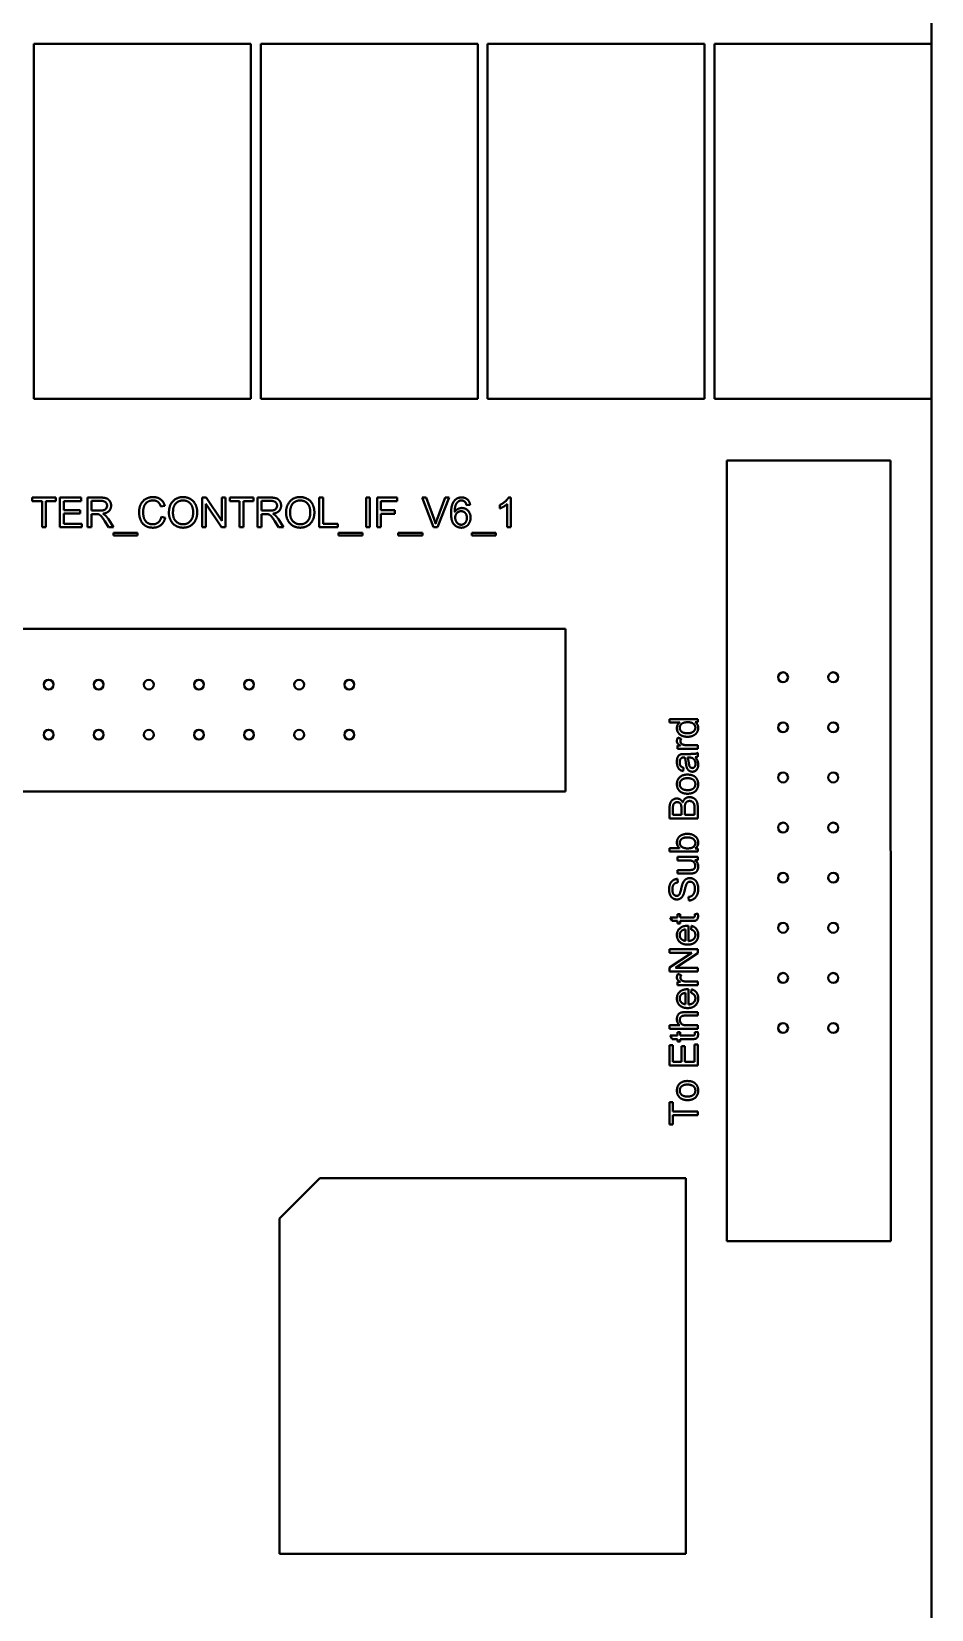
# Model space of a CAD drawing. Header units: millimetres. Extents: x 0 to 5887, y 0 to 4158.
# Drawn here: x 982.7 to 1028.3, y 3111 to 3191 of the extents above; entities that cross this region are included whole.
import ezdxf

# ---------------------------------------------------------------- set-up
doc = ezdxf.new("R2010")
doc.units = ezdxf.units.MM
doc.header["$LTSCALE"] = 7
doc.layers.add('가시적인 것(ISO)', color=3, linetype='Continuous', lineweight=40)

msp = doc.modelspace()

# ---------------------------------------------------------------- linework, layer by layer
at = {"layer": '가시적인 것(ISO)'}
for p, q in [((1028.2836, 3017.1419), (1028.2836, 3197.8283)), ((982.7837, 3190.3921), (982.7837, 3172.3924)), ((993.7835, 3190.3921), (982.7837, 3190.3921)), ((993.7835, 3172.3924), (993.7835, 3190.3921)), ((994.2837, 3190.3921), (994.2837, 3172.3924)), ((1005.2835, 3190.3921), (994.2837, 3190.3921)), ((1005.2835, 3172.3924), (1005.2835, 3190.3921)), ((1005.7837, 3190.3921), (1005.7837, 3172.3924)), ((1016.7835, 3190.3921), (1005.7837, 3190.3921)), ((1016.7835, 3172.3924), (1016.7835, 3190.3921)), ((1017.2837, 3190.3921), (1017.2837, 3172.3924)), ((1028.2835, 3190.3921), (1017.2837, 3190.3921)), ((1028.2835, 3172.3924), (1028.2835, 3190.3921)), ((982.7837, 3172.3924), (993.7835, 3172.3924)), ((994.2837, 3172.3924), (1005.2835, 3172.3924)), ((1005.7837, 3172.3924), (1016.7835, 3172.3924)), ((1017.2837, 3172.3924), (1028.2835, 3172.3924)), ((1017.9087, 3169.2754), (1017.9061, 3164.0007)), ((1026.2009, 3169.2754), (1017.9087, 3169.2754)), ((1026.2246, 3129.7073), (1026.2009, 3169.2754)), ((982.7074, 3167.3923), (983.8964, 3167.3923)), ((982.7074, 3167.2151), (982.7074, 3167.3923)), ((983.2013, 3167.2151), (982.7074, 3167.2151)), ((983.2013, 3165.8923), (983.2013, 3167.2151)), ((983.4002, 3167.2151), (983.4002, 3165.8923)), ((983.8964, 3167.2151), (983.4002, 3167.2151)), ((983.8964, 3167.3923), (983.8964, 3167.2151)), ((984.1045, 3165.8923), (984.1045, 3167.3923)), ((984.1045, 3167.3923), (985.1906, 3167.3923)), ((984.3035, 3167.2151), (984.3035, 3166.7566)), ((985.1906, 3167.2151), (984.3035, 3167.2151)), ((985.1906, 3167.3923), (985.1906, 3167.2151)), ((985.5016, 3165.8923), (985.5016, 3167.3923)), ((985.5016, 3167.3923), (986.167, 3167.3923)), ((985.7006, 3167.2265), (986.175, 3167.2265)), ((985.7006, 3166.7304), (985.7006, 3167.2265)), ((991.3198, 3165.8923), (991.3198, 3167.3923)), ((991.3198, 3167.3923), (991.5233, 3167.3923)), ((991.5233, 3167.3923), (992.3122, 3166.2147)), ((992.3122, 3167.3923), (992.502, 3167.3923)), ((992.3122, 3166.2147), (992.3122, 3167.3923)), ((992.502, 3167.3923), (992.502, 3165.8923)), ((992.7227, 3167.3923), (993.9117, 3167.3923)), ((992.7227, 3167.2151), (992.7227, 3167.3923)), ((993.2166, 3167.2151), (992.7227, 3167.2151)), ((993.2166, 3165.8923), (993.2166, 3167.2151)), ((993.4155, 3167.2151), (993.4155, 3165.8923)), ((993.9117, 3167.2151), (993.4155, 3167.2151)), ((993.9117, 3167.3923), (993.9117, 3167.2151)), ((994.1186, 3165.8923), (994.1186, 3167.3923)), ((994.1186, 3167.3923), (994.784, 3167.3923)), ((994.3176, 3167.2265), (994.792, 3167.2265)), ((994.3176, 3166.7304), (994.3176, 3167.2265)), ((997.2512, 3165.8923), (997.2512, 3167.3923)), ((997.2512, 3167.3923), (997.4502, 3167.3923)), ((997.4502, 3167.3923), (997.4502, 3166.0695)), ((999.6236, 3165.8923), (999.6236, 3167.3923)), ((999.6236, 3167.3923), (999.8225, 3167.3923)), ((999.8225, 3167.3923), (999.8225, 3165.8923)), ((1000.1815, 3165.8923), (1000.1815, 3167.3923)), ((1000.1815, 3167.3923), (1001.1945, 3167.3923)), ((1000.3804, 3167.2151), (1000.3804, 3166.7509)), ((1001.1945, 3167.2151), (1000.3804, 3167.2151)), ((1001.1945, 3167.3923), (1001.1945, 3167.2151)), ((1003.0443, 3165.8923), (1002.4647, 3167.3923)), ((1002.4647, 3167.3923), (1002.6796, 3167.3923)), ((1002.6796, 3167.3923), (1003.0695, 3166.3028)), ((1003.2284, 3166.3028), (1003.6342, 3167.3923)), ((1003.8366, 3167.3923), (1003.249, 3165.8923)), ((1003.6342, 3167.3923), (1003.8366, 3167.3923)), ((1006.8446, 3167.398), (1006.9635, 3167.398)), ((1006.9635, 3167.398), (1006.9635, 3165.8923)), ((984.3035, 3166.7566), (985.1346, 3166.7566)), ((984.3035, 3166.5794), (984.3035, 3166.0695)), ((985.1346, 3166.5794), (984.3035, 3166.5794)), ((985.1346, 3166.7566), (985.1346, 3166.5794)), ((986.127, 3166.7304), (985.7006, 3166.7304)), ((985.7006, 3166.5589), (985.7006, 3165.8923)), ((985.9304, 3166.5589), (985.7006, 3166.5589)), ((989.4208, 3166.9819), (989.2253, 3166.935)), ((989.247, 3166.4194), (989.446, 3166.3691)), ((991.5096, 3167.0699), (991.5096, 3165.8923)), ((992.2985, 3165.8923), (991.5096, 3167.0699)), ((994.744, 3166.7304), (994.3176, 3166.7304)), ((994.3176, 3166.5589), (994.3176, 3165.8923)), ((994.5474, 3166.5589), (994.3176, 3166.5589)), ((1000.3804, 3166.7509), (1001.0847, 3166.7509)), ((1000.3804, 3166.5737), (1000.3804, 3165.8923)), ((1001.0847, 3166.5737), (1000.3804, 3166.5737)), ((1001.0847, 3166.7509), (1001.0847, 3166.5737)), ((1004.8976, 3167.0242), (1004.7147, 3167.0093)), ((1006.4113, 3166.8435), (1006.4113, 3167.0219)), ((1006.7794, 3165.8923), (1006.7794, 3167.0653)), ((983.4002, 3165.8923), (983.2013, 3165.8923)), ((985.2249, 3165.8923), (984.1045, 3165.8923)), ((984.3035, 3166.0695), (985.2249, 3166.0695)), ((985.2249, 3166.0695), (985.2249, 3165.8923)), ((985.7006, 3165.8923), (985.5016, 3165.8923)), ((986.574, 3165.8923), (986.3751, 3166.2044)), ((986.5626, 3166.3005), (986.8221, 3165.8923)), ((986.8221, 3165.8923), (986.574, 3165.8923)), ((986.8187, 3165.4762), (986.8187, 3165.6088)), ((986.8187, 3165.6088), (988.0397, 3165.6088)), ((988.0397, 3165.6088), (988.0397, 3165.4762)), ((991.5096, 3165.8923), (991.3198, 3165.8923)), ((992.502, 3165.8923), (992.2985, 3165.8923)), ((993.4155, 3165.8923), (993.2166, 3165.8923)), ((994.3176, 3165.8923), (994.1186, 3165.8923)), ((995.191, 3165.8923), (994.9921, 3166.2044)), ((995.1796, 3166.3005), (995.4391, 3165.8923)), ((995.4391, 3165.8923), (995.191, 3165.8923)), ((998.1887, 3165.8923), (997.2512, 3165.8923)), ((997.4502, 3166.0695), (998.1887, 3166.0695)), ((998.1887, 3166.0695), (998.1887, 3165.8923)), ((998.231, 3165.4762), (998.231, 3165.6088)), ((998.231, 3165.6088), (999.4521, 3165.6088)), ((999.4521, 3165.6088), (999.4521, 3165.4762)), ((999.8225, 3165.8923), (999.6236, 3165.8923)), ((1000.3804, 3165.8923), (1000.1815, 3165.8923)), ((1001.2585, 3165.4762), (1001.2585, 3165.6088)), ((1001.2585, 3165.6088), (1002.4795, 3165.6088)), ((1002.4795, 3165.6088), (1002.4795, 3165.4762)), ((1003.249, 3165.8923), (1003.0443, 3165.8923)), ((1004.9868, 3165.4762), (1004.9868, 3165.6088)), ((1004.9868, 3165.6088), (1006.2078, 3165.6088)), ((1006.2078, 3165.6088), (1006.2078, 3165.4762)), ((1006.9635, 3165.8923), (1006.7794, 3165.8923)), ((988.0397, 3165.4762), (986.8187, 3165.4762)), ((999.4521, 3165.4762), (998.231, 3165.4762)), ((1002.4795, 3165.4762), (1001.2585, 3165.4762)), ((1006.2078, 3165.4762), (1004.9868, 3165.4762)), ((1017.9061, 3164.0007), (1017.9061, 3129.7073)), ((1009.7333, 3160.7444), (957.3276, 3160.7444)), ((1009.7354, 3152.7561), (1009.7333, 3160.7444)), ((1015.0098, 3156.166), (1016.4385, 3156.166)), ((1015.0098, 3155.9906), (1015.0098, 3156.166)), ((1016.4385, 3156.166), (1016.4385, 3156.0037)), ((1015.5216, 3155.9906), (1015.0098, 3155.9906)), ((1015.4356, 3155.2273), (1015.5989, 3155.1663)), ((1016.4385, 3156.0037), (1016.3079, 3156.0037)), ((1015.4029, 3154.8233), (1015.5597, 3154.8233)), ((1015.4029, 3154.6654), (1015.4029, 3154.8233)), ((1016.4385, 3154.6654), (1015.4029, 3154.6654)), ((1015.8962, 3154.8407), (1016.4385, 3154.8407)), ((1016.4385, 3154.8407), (1016.4385, 3154.6654)), ((1016.4385, 3154.4508), (1016.4385, 3154.2679)), ((1015.722, 3153.7005), (1015.6991, 3153.5284)), ((1015.771, 3154.3953), (1016.0051, 3154.3953)), ((1015.9191, 3154.2189), (1015.9833, 3154.2178)), ((957.3276, 3152.4894), (1009.7354, 3152.4894)), ((1009.7354, 3152.4894), (1009.7354, 3152.7561)), ((1015.0098, 3151.1305), (1015.0098, 3151.6663)), ((1015.1786, 3151.32), (1015.1786, 3151.6053)), ((1015.6098, 3151.32), (1015.1786, 3151.32)), ((1015.6098, 3151.6282), (1015.6098, 3151.32)), ((1015.7786, 3151.32), (1015.7786, 3151.6499)), ((1016.2697, 3151.32), (1015.7786, 3151.32)), ((1016.2697, 3151.6761), (1016.2697, 3151.32)), ((1016.4385, 3151.675), (1016.4385, 3151.1305)), ((1016.4385, 3151.1305), (1015.0098, 3151.1305)), ((1015.0098, 3149.6266), (1015.5194, 3149.6266)), ((1015.0098, 3149.4513), (1015.0098, 3149.6266)), ((1016.3089, 3149.6135), (1016.4385, 3149.6135)), ((1016.4385, 3149.6135), (1016.4385, 3149.4513)), ((1016.4385, 3149.4513), (1015.0098, 3149.4513)), ((1015.4029, 3149.1769), (1016.4385, 3149.1769)), ((1015.4029, 3149.0015), (1015.4029, 3149.1769)), ((1015.9572, 3149.0015), (1015.4029, 3149.0015)), ((1016.4385, 3149.02), (1016.2861, 3149.02)), ((1016.4385, 3149.1769), (1016.4385, 3149.02)), ((1015.4029, 3148.5137), (1015.9768, 3148.5137)), ((1015.4029, 3148.3383), (1015.4029, 3148.5137)), ((1016.0443, 3148.3383), (1015.4029, 3148.3383)), ((1015.4116, 3148.0639), (1015.4258, 3147.8831)), ((1015.979, 3146.9684), (1015.9637, 3147.147)), ((1015.0414, 3146.1092), (1015.4029, 3146.1092)), ((1015.147, 3145.9339), (1015.0414, 3146.1092)), ((1015.4029, 3145.9339), (1015.147, 3145.9339)), ((1015.4029, 3146.2845), (1015.539, 3146.2845)), ((1015.4029, 3146.1092), (1015.4029, 3146.2845)), ((1015.4029, 3145.8043), (1015.4029, 3145.9339)), ((1015.539, 3145.8043), (1015.4029, 3145.8043)), ((1015.539, 3146.2845), (1015.539, 3146.1092)), ((1015.539, 3146.1092), (1016.1456, 3146.1092)), ((1015.539, 3145.9339), (1015.539, 3145.8043)), ((1016.1358, 3145.9339), (1015.539, 3145.9339)), ((1015.9659, 3145.6867), (1015.9659, 3144.9146)), ((1016.1042, 3145.5004), (1016.1271, 3145.6823)), ((1016.2817, 3146.2845), (1016.4374, 3146.3096)), ((1015.8222, 3145.5026), (1015.8222, 3144.9244)), ((1015.0098, 3144.4975), (1016.4385, 3144.4975)), ((1015.0098, 3144.3167), (1015.0098, 3144.4975)), ((1016.1314, 3144.3167), (1015.0098, 3144.3167)), ((1015.0098, 3143.5653), (1016.1314, 3144.3167)), ((1016.4385, 3144.3036), (1015.3169, 3143.5522)), ((1016.4385, 3144.4975), (1016.4385, 3144.3036)), ((1015.0098, 3143.3715), (1015.0098, 3143.5653)), ((1016.4385, 3143.3715), (1015.0098, 3143.3715)), ((1015.3169, 3143.5522), (1016.4385, 3143.5522)), ((1015.4356, 3143.2462), (1015.5989, 3143.1853)), ((1016.4385, 3143.5522), (1016.4385, 3143.3715)), ((1015.4029, 3142.8422), (1015.5597, 3142.8422)), ((1015.4029, 3142.6843), (1015.4029, 3142.8422)), ((1016.4385, 3142.6843), (1015.4029, 3142.6843)), ((1015.8962, 3142.8597), (1016.4385, 3142.8597)), ((1015.9659, 3142.4709), (1015.9659, 3141.6988)), ((1016.1042, 3142.2847), (1016.1271, 3142.4665)), ((1016.4385, 3142.8597), (1016.4385, 3142.6843)), ((1015.8222, 3142.2868), (1015.8222, 3141.7086)), ((1015.783, 3141.31), (1016.4385, 3141.31)), ((1016.4385, 3141.1347), (1015.783, 3141.1347)), ((1016.4385, 3141.31), (1016.4385, 3141.1347)), ((1015.0098, 3140.6425), (1015.5227, 3140.6425)), ((1015.0098, 3140.4671), (1015.0098, 3140.6425)), ((1016.4385, 3140.4671), (1015.0098, 3140.4671)), ((1015.0414, 3140.1198), (1015.4029, 3140.1198)), ((1015.147, 3139.9444), (1015.0414, 3140.1198)), ((1015.4029, 3140.2951), (1015.539, 3140.2951)), ((1015.4029, 3140.1198), (1015.4029, 3140.2951)), ((1015.539, 3140.2951), (1015.539, 3140.1198)), ((1015.539, 3140.1198), (1016.1456, 3140.1198)), ((1015.8723, 3140.6425), (1016.4385, 3140.6425)), ((1016.2817, 3140.2951), (1016.4374, 3140.3201)), ((1016.4385, 3140.6425), (1016.4385, 3140.4671)), ((1015.0098, 3139.6417), (1015.1786, 3139.6417)), ((1015.0098, 3138.6072), (1015.0098, 3139.6417)), ((1015.4029, 3139.9444), (1015.147, 3139.9444)), ((1015.1786, 3139.6417), (1015.1786, 3138.7966)), ((1015.4029, 3139.8148), (1015.4029, 3139.9444)), ((1015.539, 3139.8148), (1015.4029, 3139.8148)), ((1015.539, 3139.9444), (1015.539, 3139.8148)), ((1016.1358, 3139.9444), (1015.539, 3139.9444)), ((1015.6153, 3139.5883), (1015.7841, 3139.5883)), ((1015.6153, 3138.7966), (1015.6153, 3139.5883)), ((1015.7841, 3139.5883), (1015.7841, 3138.7966)), ((1016.2697, 3139.6744), (1016.4385, 3139.6744)), ((1016.2697, 3138.7966), (1016.2697, 3139.6744)), ((1016.4385, 3139.6744), (1016.4385, 3138.6072)), ((1016.4385, 3138.6072), (1015.0098, 3138.6072)), ((1015.1786, 3138.7966), (1015.6153, 3138.7966)), ((1015.7841, 3138.7966), (1016.2697, 3138.7966)), ((1015.0098, 3136.745), (1015.1786, 3136.745)), ((1015.0098, 3135.6124), (1015.0098, 3136.745)), ((1015.1786, 3136.745), (1015.1786, 3136.2724)), ((1015.1786, 3136.2724), (1016.4385, 3136.2724)), ((1016.4385, 3136.0829), (1015.1786, 3136.0829)), ((1015.1786, 3136.0829), (1015.1786, 3135.6124)), ((1016.4385, 3136.2724), (1016.4385, 3136.0829)), ((1015.1786, 3135.6124), (1015.0098, 3135.6124)), ((997.2837, 3132.897), (995.2339, 3130.8472)), ((1015.8333, 3132.8919), (997.2837, 3132.897)), ((1015.8333, 3113.8474), (1015.8333, 3132.8919)), ((995.2339, 3130.8472), (995.2339, 3113.8474)), ((1017.9061, 3129.7073), (1026.2246, 3129.7073)), ((995.2339, 3113.8474), (1015.8333, 3113.8474))]:
    msp.add_line(p, q, dxfattribs=at)
for centre in [(1020.7636, 3158.2857), (1023.3036, 3158.2857), (983.5336, 3157.9123), (986.0736, 3157.9123), (988.6136, 3157.9123), (991.1536, 3157.9123), (993.6936, 3157.9123), (996.2336, 3157.9123), (998.7736, 3157.9123), (983.5336, 3155.3723), (986.0736, 3155.3723), (988.6136, 3155.3723), (991.1536, 3155.3723), (993.6936, 3155.3723), (996.2336, 3155.3723), (998.7736, 3155.3723), (1020.7636, 3155.7457), (1023.3036, 3155.7457), (1020.7636, 3153.2057), (1023.3036, 3153.2057), (1020.7636, 3150.6657), (1023.3036, 3150.6657), (1020.7636, 3148.1257), (1023.3036, 3148.1257), (1020.7636, 3145.5857), (1023.3036, 3145.5857), (1020.7636, 3143.0457), (1023.3036, 3143.0457), (1020.7636, 3140.5057), (1023.3036, 3140.5057)]:
    msp.add_circle(centre, 0.2499, dxfattribs=at)
for points in [[(986.167, 3167.3923), (986.3671, 3167.3923), (986.5763, 3167.3111), (986.7009, 3167.1065), (986.7009, 3166.983)], [(986.175, 3167.2265), (986.3419, 3167.2265), (986.4963, 3167.0893), (986.4963, 3166.983)], [(988.1198, 3166.6538), (988.1198, 3166.8881), (988.2993, 3167.238), (988.6297, 3167.4186), (988.8286, 3167.4186)], [(988.824, 3167.2483), (988.6514, 3167.2483), (988.4182, 3167.0825), (988.3244, 3166.8035), (988.3244, 3166.6549)], [(989.2253, 3166.935), (989.1727, 3167.0985), (988.9749, 3167.2483), (988.824, 3167.2483)], [(988.8286, 3167.4186), (989.0538, 3167.4186), (989.3602, 3167.1888), (989.4208, 3166.9819)], [(989.6312, 3166.6229), (989.6312, 3166.9967), (990.0325, 3167.4186), (990.3492, 3167.4186)], [(989.8358, 3166.6206), (989.8358, 3166.959), (990.14, 3167.2483), (990.3503, 3167.2483)], [(990.3492, 3167.4186), (990.5573, 3167.4186), (990.8911, 3167.2197), (991.066, 3166.8653), (991.066, 3166.64)], [(990.3503, 3167.2483), (990.499, 3167.2483), (990.7379, 3167.0985), (990.8614, 3166.8252), (990.8614, 3166.6423)], [(994.784, 3167.3923), (994.9841, 3167.3923), (995.1933, 3167.3111), (995.3179, 3167.1065), (995.3179, 3166.983)], [(994.792, 3167.2265), (994.9589, 3167.2265), (995.1133, 3167.0893), (995.1133, 3166.983)], [(995.5695, 3166.6229), (995.5695, 3166.9967), (995.9708, 3167.4186), (996.2874, 3167.4186)], [(995.7741, 3166.6206), (995.7741, 3166.959), (996.0782, 3167.2483), (996.2886, 3167.2483)], [(996.2874, 3167.4186), (996.4955, 3167.4186), (996.8294, 3167.2197), (997.0043, 3166.8653), (997.0043, 3166.64)], [(996.2886, 3167.2483), (996.4372, 3167.2483), (996.6762, 3167.0985), (996.7996, 3166.8252), (996.7996, 3166.6423)], [(1003.9326, 3166.5943), (1003.9326, 3167.0288), (1004.0938, 3167.2265)], [(1004.0938, 3167.2265), (1004.2333, 3167.398), (1004.4711, 3167.398)], [(1004.4597, 3167.2471), (1004.3717, 3167.2471), (1004.3054, 3167.198)], [(1004.6449, 3167.1682), (1004.5695, 3167.2471), (1004.4597, 3167.2471)], [(1004.4711, 3167.398), (1004.6483, 3167.398), (1004.8747, 3167.1991), (1004.8976, 3167.0242)], [(1006.4113, 3167.0219), (1006.5656, 3167.0939), (1006.7966, 3167.3009), (1006.8446, 3167.398)], [(986.0413, 3166.552), (986.007, 3166.5589), (985.9304, 3166.5589)], [(986.3751, 3166.2044), (986.2882, 3166.3393), (986.1762, 3166.4823), (986.087, 3166.5406), (986.0413, 3166.552)], [(986.4963, 3166.983), (986.4963, 3166.911), (986.4163, 3166.7864), (986.2631, 3166.7304), (986.127, 3166.7304)], [(986.7009, 3166.983), (986.7009, 3166.823), (986.494, 3166.6046), (986.2791, 3166.5749)], [(986.2791, 3166.5749), (986.3568, 3166.5371), (986.398, 3166.5006)], [(986.398, 3166.5006), (986.4849, 3166.4205), (986.5626, 3166.3005)], [(988.8252, 3165.8672), (988.5828, 3165.8672), (988.2787, 3166.065), (988.1198, 3166.4388), (988.1198, 3166.6538)], [(988.3244, 3166.6549), (988.3244, 3166.464), (988.4365, 3166.1781), (988.6708, 3166.0375), (988.808, 3166.0375)], [(988.808, 3166.0375), (988.9749, 3166.0375), (989.2059, 3166.2296), (989.247, 3166.4194)], [(990.3492, 3165.8672), (990.1365, 3165.8672), (989.8027, 3166.0718), (989.6312, 3166.4251), (989.6312, 3166.6229)], [(990.348, 3166.0375), (990.1274, 3166.0375), (989.8358, 3166.3496), (989.8358, 3166.6206)], [(990.8614, 3166.6423), (990.8614, 3166.3519), (990.5721, 3166.0375), (990.348, 3166.0375)], [(991.066, 3166.64), (991.066, 3166.4125), (990.882, 3166.0524), (990.5435, 3165.8672), (990.3492, 3165.8672)], [(994.6583, 3166.552), (994.624, 3166.5589), (994.5474, 3166.5589)], [(994.9921, 3166.2044), (994.9052, 3166.3393), (994.7932, 3166.4823), (994.704, 3166.5406), (994.6583, 3166.552)], [(995.1133, 3166.983), (995.1133, 3166.911), (995.0333, 3166.7864), (994.8801, 3166.7304), (994.744, 3166.7304)], [(995.3179, 3166.983), (995.3179, 3166.823), (995.111, 3166.6046), (994.8961, 3166.5749)], [(994.8961, 3166.5749), (994.9738, 3166.5371), (995.015, 3166.5006)], [(995.015, 3166.5006), (995.1019, 3166.4205), (995.1796, 3166.3005)], [(996.2874, 3165.8672), (996.0748, 3165.8672), (995.741, 3166.0718), (995.5695, 3166.4251), (995.5695, 3166.6229)], [(996.2863, 3166.0375), (996.0656, 3166.0375), (995.7741, 3166.3496), (995.7741, 3166.6206)], [(996.7996, 3166.6423), (996.7996, 3166.3519), (996.5104, 3166.0375), (996.2863, 3166.0375)], [(997.0043, 3166.64), (997.0043, 3166.4125), (996.8202, 3166.0524), (996.4818, 3165.8672), (996.2874, 3165.8672)], [(1004.454, 3165.8672), (1004.223, 3165.8672), (1003.9326, 3166.2056), (1003.9326, 3166.5943)], [(1004.3054, 3167.198), (1004.2185, 3167.1351), (1004.1179, 3166.8904), (1004.1156, 3166.6652)], [(1004.1156, 3166.6652), (1004.1819, 3166.7669), (1004.3751, 3166.8653), (1004.4803, 3166.8653)], [(1004.1442, 3166.3782), (1004.1442, 3166.5234), (1004.3179, 3166.7029), (1004.4426, 3166.7029)], [(1004.4426, 3166.7029), (1004.5695, 3166.7029), (1004.7341, 3166.5234), (1004.7341, 3166.3679)], [(1004.4803, 3166.8653), (1004.6644, 3166.8653), (1004.9239, 3166.5943), (1004.9239, 3166.3794)], [(1004.7147, 3167.0093), (1004.6895, 3167.1179), (1004.6449, 3167.1682)], [(1006.7794, 3167.0653), (1006.7131, 3167.0025), (1006.497, 3166.8756), (1006.4113, 3166.8435)], [(989.446, 3166.3691), (989.3831, 3166.1244), (989.0595, 3165.8672), (988.8252, 3165.8672)], [(1003.0695, 3166.3028), (1003.1163, 3166.1724), (1003.1483, 3166.0581)], [(1003.1483, 3166.0581), (1003.1826, 3166.1804), (1003.2284, 3166.3028)], [(1004.4494, 3166.0181), (1004.3694, 3166.0181), (1004.2253, 3166.1095), (1004.1442, 3166.2833), (1004.1442, 3166.3782)], [(1004.7341, 3166.3679), (1004.7341, 3166.2067), (1004.5672, 3166.0181), (1004.4494, 3166.0181)], [(1004.9239, 3166.3794), (1004.9239, 3166.2387), (1004.8015, 3165.9964), (1004.5889, 3165.8672), (1004.454, 3165.8672)], [(1015.38, 3155.7053), (1015.38, 3155.799), (1015.4584, 3155.9449), (1015.5216, 3155.9906)], [(1015.9213, 3155.2686), (1015.7666, 3155.2686), (1015.514, 3155.3721), (1015.38, 3155.5779), (1015.38, 3155.7053)], [(1015.38, 3155.0476), (1015.38, 3155.1358), (1015.4356, 3155.2273)], [(1015.5249, 3155.7238), (1015.5249, 3155.8436), (1015.7242, 3156.007), (1015.9365, 3156.007)], [(1015.9213, 3155.4494), (1015.7165, 3155.4494), (1015.5249, 3155.6062), (1015.5249, 3155.7238)], [(1016.3177, 3155.7315), (1016.3177, 3155.6171), (1016.1205, 3155.4494), (1015.9213, 3155.4494)], [(1016.4614, 3155.714), (1016.4614, 3155.5899), (1016.3253, 3155.383), (1016.0803, 3155.2686), (1015.9213, 3155.2686)], [(1015.9365, 3156.007), (1016.1293, 3156.007), (1016.3177, 3155.8458), (1016.3177, 3155.7315)], [(1016.3079, 3156.0037), (1016.4614, 3155.9057), (1016.4614, 3155.714)], [(1015.5597, 3154.8233), (1015.4497, 3154.8831), (1015.38, 3154.9855), (1015.38, 3155.0476)], [(1015.5989, 3155.1663), (1015.5608, 3155.102), (1015.5608, 3155.0378)], [(1015.5608, 3155.0378), (1015.5608, 3154.9801), (1015.6305, 3154.8897), (1015.6915, 3154.8701)], [(1015.6915, 3154.8701), (1015.7851, 3154.8407), (1015.8962, 3154.8407)], [(1016.0051, 3154.3953), (1016.249, 3154.3953), (1016.3786, 3154.4182), (1016.4385, 3154.4508)], [(1015.38, 3153.9945), (1015.38, 3154.1274), (1015.4421, 3154.2929), (1015.5369, 3154.3713), (1015.6087, 3154.3866)], [(1015.6991, 3153.5284), (1015.5891, 3153.5513), (1015.453, 3153.6591), (1015.38, 3153.8617), (1015.38, 3153.9945)], [(1015.5848, 3154.1688), (1015.5249, 3154.1023), (1015.5249, 3153.9695)], [(1015.5249, 3153.9695), (1015.5249, 3153.8464), (1015.612, 3153.7288), (1015.722, 3153.7005)], [(1015.7361, 3154.2189), (1015.6283, 3154.2189), (1015.5848, 3154.1688)], [(1015.6087, 3154.3866), (1015.6545, 3154.3953), (1015.771, 3154.3953)], [(1015.7819, 3154.2178), (1015.7459, 3154.2189), (1015.7361, 3154.2189)], [(1015.8418, 3153.9052), (1015.8167, 3154.1176), (1015.7819, 3154.2178)], [(1015.869, 3153.7495), (1015.8548, 3153.8007), (1015.8418, 3153.9052)], [(1016.1652, 3153.498), (1016.089, 3153.498), (1015.9637, 3153.5677), (1015.8875, 3153.6787), (1015.869, 3153.7495)], [(1015.9855, 3153.9325), (1015.9583, 3154.123), (1015.9191, 3154.2189)], [(1015.9833, 3154.2178), (1016.0988, 3154.2178), (1016.1587, 3154.1895)], [(1016.1608, 3153.6853), (1016.1151, 3153.6853), (1016.04, 3153.7343), (1016.0008, 3153.8236), (1015.9855, 3153.9325)], [(1016.1587, 3154.1895), (1016.236, 3154.1524), (1016.3242, 3153.9945), (1016.3242, 3153.8933)], [(1016.3242, 3153.8933), (1016.3242, 3153.7909), (1016.2305, 3153.6853), (1016.1608, 3153.6853)], [(1016.4614, 3153.8519), (1016.4614, 3153.6809), (1016.2948, 3153.498), (1016.1652, 3153.498)], [(1016.4385, 3154.2679), (1016.3841, 3154.2406), (1016.3111, 3154.233)], [(1016.3111, 3154.233), (1016.3939, 3154.135), (1016.4614, 3153.9553), (1016.4614, 3153.8519)], [(1015.38, 3152.8674), (1015.38, 3153.0809), (1015.6599, 3153.352), (1015.906, 3153.352)], [(1015.4955, 3152.5429), (1015.38, 3152.6758), (1015.38, 3152.8674)], [(1015.5249, 3152.8674), (1015.5249, 3152.997), (1015.7231, 3153.1713), (1015.9147, 3153.1713)], [(1015.9213, 3152.5636), (1015.722, 3152.5636), (1015.5249, 3152.7368), (1015.5249, 3152.8674)], [(1015.906, 3153.352), (1016.1053, 3153.352), (1016.3351, 3153.2322), (1016.4614, 3153.0036), (1016.4614, 3152.8674)], [(1015.9147, 3153.1713), (1016.1184, 3153.1713), (1016.3177, 3152.9981), (1016.3177, 3152.8674)], [(1016.4614, 3152.8674), (1016.4614, 3152.6507), (1016.1826, 3152.3828), (1015.9202, 3152.3828)], [(1016.3177, 3152.8674), (1016.3177, 3152.7368), (1016.1195, 3152.5636), (1015.9213, 3152.5636)], [(1015.0098, 3151.6663), (1015.0098, 3151.8296), (1015.0969, 3152.0278), (1015.2766, 3152.14), (1015.3757, 3152.14)], [(1015.3757, 3152.14), (1015.4672, 3152.14), (1015.6283, 3152.0409), (1015.6784, 3151.9396)], [(1015.9202, 3152.3828), (1015.6338, 3152.3828), (1015.4955, 3152.5429)], [(1015.6784, 3151.9396), (1015.7165, 3152.0703), (1015.8995, 3152.2097), (1016.0247, 3152.2097)], [(1015.7786, 3151.6499), (1015.7786, 3151.7861), (1015.8265, 3151.9309), (1015.9441, 3152.0148), (1016.0236, 3152.0148)], [(1016.0236, 3152.0148), (1016.0922, 3152.0148), (1016.1968, 3151.9581), (1016.2512, 3151.8699), (1016.2632, 3151.8046)], [(1016.0247, 3152.2097), (1016.1249, 3152.2097), (1016.297, 3152.1247), (1016.3906, 3152.0006), (1016.4385, 3151.8122), (1016.4385, 3151.675)], [(1015.1786, 3151.6053), (1015.1786, 3151.7588), (1015.2189, 3151.8852), (1015.3267, 3151.9538), (1015.3975, 3151.9538)], [(1015.3975, 3151.9538), (1015.4726, 3151.9538), (1015.5717, 3151.8808), (1015.5935, 3151.8089)], [(1015.5935, 3151.8089), (1015.6098, 3151.7545), (1015.6098, 3151.6282)], [(1016.2632, 3151.8046), (1016.2697, 3151.7676), (1016.2697, 3151.6761)], [(1015.38, 3149.9097), (1015.38, 3150.0056), (1015.4574, 3150.1765), (1015.5967, 3150.2865), (1015.7928, 3150.3486), (1015.9049, 3150.3486)], [(1015.5194, 3149.6266), (1015.38, 3149.7377), (1015.38, 3149.9097)], [(1015.5238, 3149.8934), (1015.5238, 3150.0078), (1015.7165, 3150.1678), (1015.9202, 3150.1678)], [(1015.9126, 3149.6114), (1015.7242, 3149.6114), (1015.5238, 3149.7791), (1015.5238, 3149.8934)], [(1015.9049, 3150.3486), (1016.1706, 3150.3486), (1016.4614, 3150.0851), (1016.4614, 3149.901)], [(1016.1826, 3149.6615), (1016.0988, 3149.6114), (1015.9126, 3149.6114)], [(1015.9202, 3150.1678), (1016.1173, 3150.1678), (1016.3177, 3150.0001), (1016.3177, 3149.8858)], [(1016.3177, 3149.8858), (1016.3177, 3149.7442), (1016.1826, 3149.6615)], [(1016.4614, 3149.901), (1016.4614, 3149.7181), (1016.3089, 3149.6135)], [(1016.31, 3148.7271), (1016.31, 3148.8055), (1016.2294, 3148.9438), (1016.0901, 3149.0015), (1015.9572, 3149.0015)], [(1016.2861, 3149.02), (1016.4614, 3148.8992), (1016.4614, 3148.6923)], [(1014.9847, 3147.526), (1014.9847, 3147.6849), (1015.0871, 3147.9278), (1015.2864, 3148.0596), (1015.4116, 3148.0639)], [(1015.686, 3147.8635), (1015.7438, 3147.9877), (1015.9202, 3148.1064), (1016.0345, 3148.1064)], [(1015.9768, 3148.5137), (1016.114, 3148.5137), (1016.1619, 3148.5246)], [(1016.0345, 3148.1064), (1016.1489, 3148.1064), (1016.3503, 3147.9757), (1016.4625, 3147.7307), (1016.4625, 3147.5782)], [(1016.2077, 3148.3492), (1016.1565, 3148.3383), (1016.0443, 3148.3383)], [(1016.1619, 3148.5246), (1016.2316, 3148.5409), (1016.31, 3148.6476), (1016.31, 3148.7271)], [(1016.4614, 3148.6923), (1016.4614, 3148.6008), (1016.3917, 3148.4418), (1016.285, 3148.3645), (1016.2077, 3148.3492)], [(1015.3789, 3147.0218), (1015.27, 3147.0218), (1015.0827, 3147.1448), (1014.9847, 3147.3811), (1014.9847, 3147.526)], [(1015.4258, 3147.8831), (1015.2897, 3147.869), (1015.1514, 3147.6991), (1015.1514, 3147.5336)], [(1015.1514, 3147.5336), (1015.1514, 3147.3615), (1015.2777, 3147.2036), (1015.3659, 3147.2036)], [(1015.3659, 3147.2036), (1015.4432, 3147.2036), (1015.4933, 3147.2592)], [(1015.6893, 3147.2243), (1015.6359, 3147.1219), (1015.477, 3147.0218), (1015.3789, 3147.0218)], [(1015.4933, 3147.2592), (1015.5423, 3147.3147), (1015.6468, 3147.7775), (1015.686, 3147.8635)], [(1015.8494, 3147.7568), (1015.8265, 3147.6991), (1015.7318, 3147.3038), (1015.6893, 3147.2243)], [(1016.0509, 3147.9245), (1015.9833, 3147.9245), (1015.8831, 3147.8472), (1015.8494, 3147.7568)], [(1015.9637, 3147.147), (1016.0715, 3147.1601), (1016.2088, 3147.2526), (1016.2937, 3147.4476), (1016.2937, 3147.5695)], [(1016.4625, 3147.5782), (1016.4625, 3147.3833), (1016.3492, 3147.1219), (1016.1227, 3146.9728), (1015.979, 3146.9684)], [(1016.2937, 3147.5695), (1016.2937, 3147.6773), (1016.2294, 3147.8439), (1016.1173, 3147.9245), (1016.0509, 3147.9245)], [(1015.38, 3145.2173), (1015.38, 3145.4242), (1015.6632, 3145.6877), (1015.9191, 3145.6877)], [(1015.9191, 3145.6877), (1015.9343, 3145.6877), (1015.9659, 3145.6867)], [(1016.1271, 3145.6823), (1016.2861, 3145.6387), (1016.4614, 3145.4068), (1016.4614, 3145.2271)], [(1016.4527, 3146.1767), (1016.4527, 3146.082), (1016.3917, 3145.9763), (1016.2937, 3145.9339), (1016.1358, 3145.9339)], [(1016.1456, 3146.1092), (1016.2207, 3146.1092), (1016.2643, 3146.1277), (1016.2893, 3146.1691), (1016.2893, 3146.2083)], [(1016.2893, 3146.2083), (1016.2893, 3146.2366), (1016.2817, 3146.2845)], [(1016.4374, 3146.3096), (1016.4527, 3146.2355), (1016.4527, 3146.1767)], [(1015.93, 3144.7338), (1015.6686, 3144.7338), (1015.38, 3145.0028), (1015.38, 3145.2173)], [(1015.5238, 3145.2184), (1015.5238, 3145.3523), (1015.6251, 3145.4362)], [(1015.8222, 3144.9244), (1015.686, 3144.9331), (1015.5238, 3145.0975), (1015.5238, 3145.2184)], [(1015.6251, 3145.4362), (1015.6915, 3145.4906), (1015.8222, 3145.5026)], [(1016.4614, 3145.2271), (1016.4614, 3144.9995), (1016.1815, 3144.7338), (1015.93, 3144.7338)], [(1015.9659, 3144.9146), (1016.1369, 3144.9244), (1016.3177, 3145.0975), (1016.3177, 3145.2271)], [(1016.3177, 3145.2271), (1016.3177, 3145.324), (1016.2153, 3145.4602), (1016.1042, 3145.5004)], [(1015.38, 3143.0666), (1015.38, 3143.1548), (1015.4356, 3143.2462)], [(1015.5597, 3142.8422), (1015.4497, 3142.9021), (1015.38, 3143.0045), (1015.38, 3143.0666)], [(1015.38, 3142.0015), (1015.38, 3142.2084), (1015.6632, 3142.472), (1015.9191, 3142.472)], [(1015.5989, 3143.1853), (1015.5608, 3143.121), (1015.5608, 3143.0568)], [(1015.5608, 3143.0568), (1015.5608, 3142.999), (1015.6305, 3142.9087), (1015.6915, 3142.8891)], [(1015.6915, 3142.8891), (1015.7851, 3142.8597), (1015.8962, 3142.8597)], [(1015.9191, 3142.472), (1015.9343, 3142.472), (1015.9659, 3142.4709)], [(1016.1271, 3142.4665), (1016.2861, 3142.423), (1016.4614, 3142.191), (1016.4614, 3142.0113)], [(1015.93, 3141.518), (1015.6686, 3141.518), (1015.38, 3141.787), (1015.38, 3142.0015)], [(1015.5238, 3142.0026), (1015.5238, 3142.1366), (1015.6251, 3142.2204)], [(1015.8222, 3141.7086), (1015.686, 3141.7173), (1015.5238, 3141.8817), (1015.5238, 3142.0026)], [(1015.6251, 3142.2204), (1015.6915, 3142.2749), (1015.8222, 3142.2868)], [(1016.4614, 3142.0113), (1016.4614, 3141.7837), (1016.1815, 3141.518), (1015.93, 3141.518)], [(1015.9659, 3141.6988), (1016.1369, 3141.7086), (1016.3177, 3141.8817), (1016.3177, 3142.0113)], [(1016.3177, 3142.0113), (1016.3177, 3142.1083), (1016.2153, 3142.2444), (1016.1042, 3142.2847)], [(1015.38, 3140.9528), (1015.38, 3141.0672), (1015.4704, 3141.2371), (1015.6305, 3141.31), (1015.783, 3141.31)], [(1015.5227, 3140.6425), (1015.38, 3140.7655), (1015.38, 3140.9528)], [(1015.783, 3141.1347), (1015.6512, 3141.1347), (1015.5314, 3141.0204), (1015.5314, 3140.9169)], [(1015.5314, 3140.9169), (1015.5314, 3140.8385), (1015.612, 3140.7013), (1015.7503, 3140.6425), (1015.8723, 3140.6425)], [(1016.4527, 3140.1873), (1016.4527, 3140.0925), (1016.3917, 3139.9869), (1016.2937, 3139.9444), (1016.1358, 3139.9444)], [(1016.1456, 3140.1198), (1016.2207, 3140.1198), (1016.2643, 3140.1383), (1016.2893, 3140.1797), (1016.2893, 3140.2189)], [(1016.2893, 3140.2189), (1016.2893, 3140.2472), (1016.2817, 3140.2951)], [(1016.4374, 3140.3201), (1016.4527, 3140.2461), (1016.4527, 3140.1873)], [(1015.38, 3137.3363), (1015.38, 3137.5498), (1015.6599, 3137.8209), (1015.906, 3137.8209)], [(1015.5249, 3137.3363), (1015.5249, 3137.4659), (1015.7231, 3137.6401), (1015.9147, 3137.6401)], [(1015.906, 3137.8209), (1016.1053, 3137.8209), (1016.3351, 3137.7011), (1016.4614, 3137.4724), (1016.4614, 3137.3363)], [(1015.9147, 3137.6401), (1016.1184, 3137.6401), (1016.3177, 3137.467), (1016.3177, 3137.3363)], [(1015.4955, 3137.0118), (1015.38, 3137.1447), (1015.38, 3137.3363)], [(1015.9202, 3136.8517), (1015.6338, 3136.8517), (1015.4955, 3137.0118)], [(1015.9213, 3137.0325), (1015.722, 3137.0325), (1015.5249, 3137.2056), (1015.5249, 3137.3363)], [(1016.4614, 3137.3363), (1016.4614, 3137.1196), (1016.1826, 3136.8517), (1015.9202, 3136.8517)], [(1016.3177, 3137.3363), (1016.3177, 3137.2056), (1016.1195, 3137.0325), (1015.9213, 3137.0325)]]:
    msp.add_open_spline(points, degree=2, dxfattribs=at)

doc.saveas('drawing.dxf')
